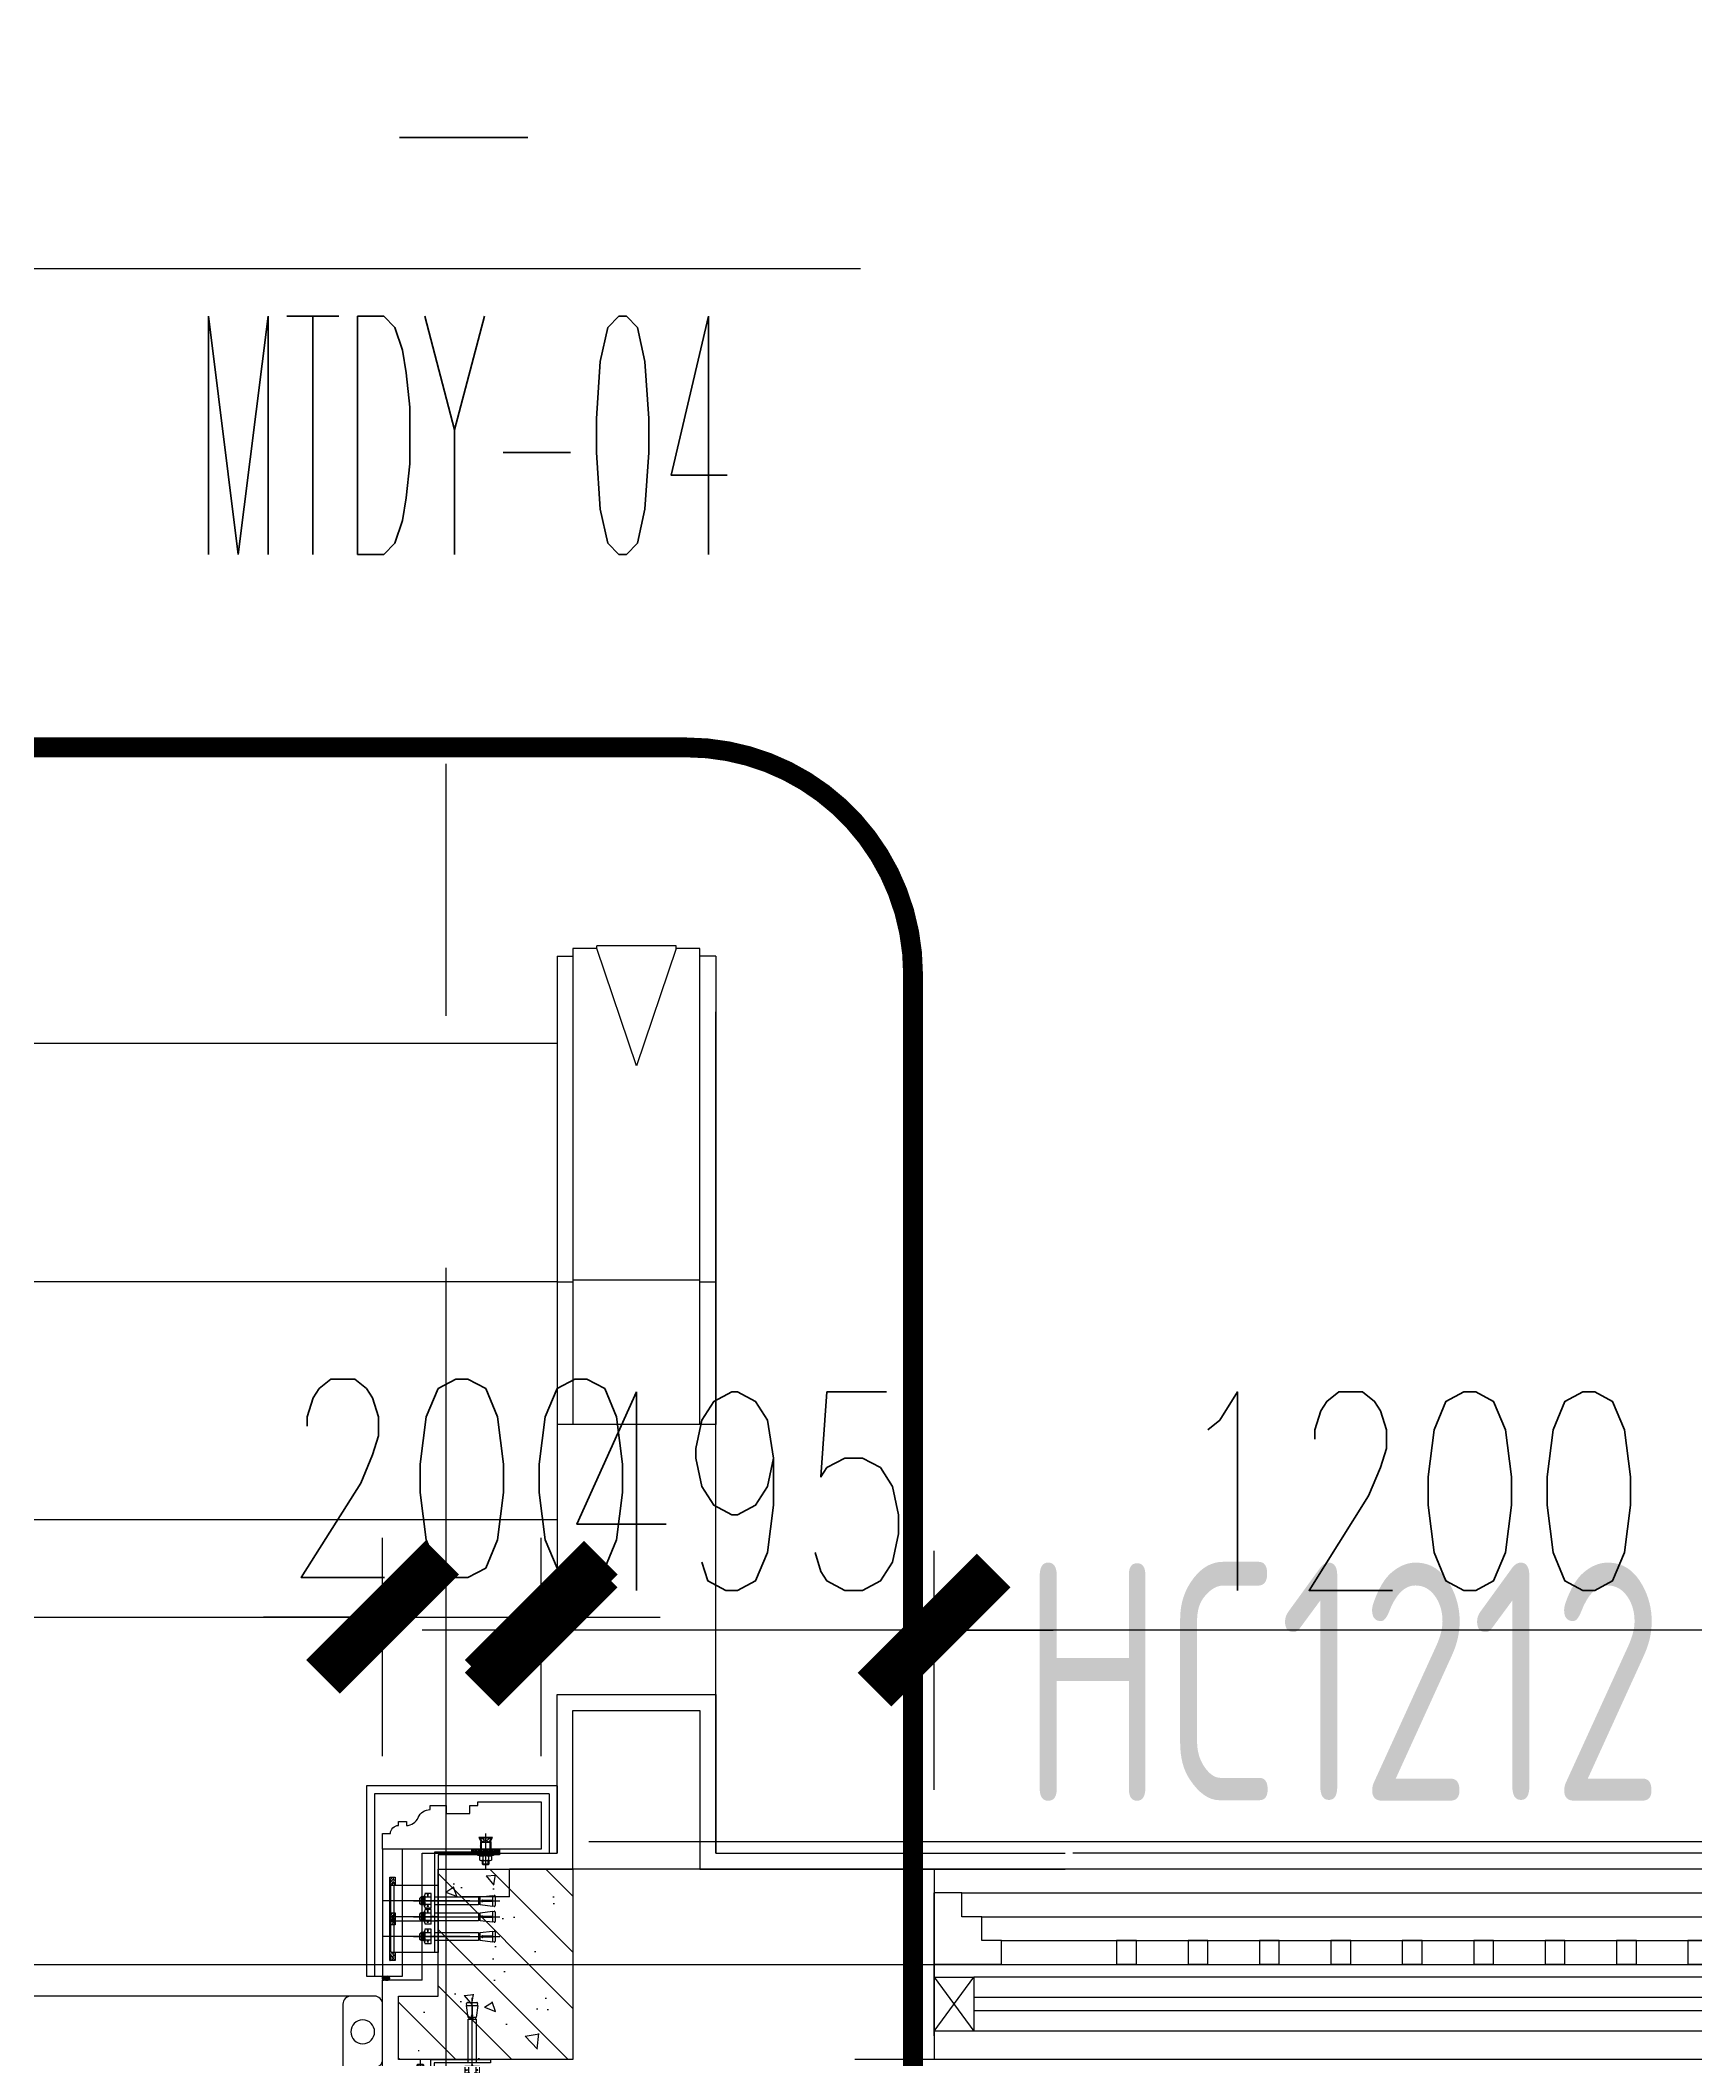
# Model space of a CAD drawing. Extents: x 296441 to 853063, y 459050 to 1117990.
# Drawn here: x 626887 to 628973, y 739993 to 742536 of the extents above; entities that cross this region are included whole.
import ezdxf
from ezdxf.enums import TextEntityAlignment as Align

# ---------------------------------------------------------------- set-up
doc = ezdxf.new("R2010")
doc.units = 0
doc.header["$LTSCALE"] = 1000
for name, pattern in [('14-GRID$0$CENTER2', [28.575, 19.05, -3.175, 3.175, -3.175]), ('CENTER', [50.8, 31.75, -6.35, 6.35, -6.35]), ('DASH', [0.35, 0.25, -0.1]), ('DOTE', [2.42, 2, -0.2, 0.02, -0.2])]:
    doc.linetypes.add(name, pattern=pattern)
for name, color, linetype in [('0-dimension', 3, 'Continuous'), ('0-hatch', 8, 'Continuous'), ('0-不锈钢', 161, 'Continuous'), ('14-GRID$0$G-GRID', 9, '14-GRID$0$CENTER2'), ('1_钢型材', 30, 'Continuous'), ('2', 7, 'Continuous'), ('5PJ(配件)', 13, 'Continuous'), ('8XX(虚线)', 8, 'DASH'), ('DZ-PLAN-MAIN-FL01$0$A-WIND-IDEN', 33, 'Continuous'), ('E-TEXT-BS01-MI-14$0$A-WIND-IDEN', 33, 'Continuous'), ('E1-FL01$0$A-OVLK', 140, 'Continuous'), ('E1-FL01$0$A-WALL', 1, 'Continuous'), ('E1-FL01$0$A-WALL-FNSH', 6, 'Continuous'), ('E1-FL01$0$M2-FL01$0$A-ELEV-HEVY', 2, 'Continuous'), ('E1-FL01$0$M2-FL01$0$A-ELEV-MEDM', 4, 'Continuous'), ('E1-FL01$0$M2-FL01$0$A-ELEV-THIN', 145, 'Continuous'), ('E1-FL01$0$M2-FL01$0$A-WALL1', 2, 'Continuous'), ('E1-FL01$0$M3b-FL01$0$A-OVLK', 144, 'Continuous'), ('E1-FL01$0$M3b-FL01$0$A-WIND', 4, 'Continuous'), ('E1-FL01$0$M3b-FL01$0$A_OTHER_0', 14, 'Continuous'), ('E2-E3-FL01$0$E1-FL01$0$G-XREF', 2, 'Continuous'), ('E2-E3-FL01$0$huachuangN$0$A-ELEV-THIN', 144, 'Continuous'), ('E2-E3-FL01$0$huachuangN$0$A-OVLK', 140, 'Continuous'), ('E2-E3-FL01$0$huachuangN$0$A-SECT-STONE', 42, 'Continuous'), ('E2-E3-FL01$0$huachuangN$0$A-SECT-WIND', 155, 'Continuous'), ('E2-E3-FL01$0$huachuangN$0$A-WALL', 1, 'Continuous'), ('E2-E3-FL01$0$huachuangN$0$A-WIND', 4, 'Continuous'), ('E4-FL01$0$A-OVLK', 140, 'Continuous'), ('E4-FL01$0$A-WALL-FNSH', 6, 'Continuous'), ('huachuangN$0$A-WALL', 1, 'Continuous'), ('Q', 7, 'Continuous'), ('WALL', 242, 'Continuous'), ('ZT0_默认图层-----PM、LM、DY、JD', 7, 'Continuous'), ('ZT1_Dim---标注---PM、LM、DY、JD', 252, 'Continuous'), ('ZT1_Dim---索引---PM、LM、DY、JD', 2, 'Continuous'), ('ZT1_通用--Wall---PM、LM、DY、JD', 5, 'Continuous'), ('ZT1_通用--填充---PM、LM、DY、JD', 8, 'Continuous'), ('ZT3_辅材--五金件-------------JD', 13, 'Continuous'), ('ZT3_辅材--其他---------------JD', 1, 'Continuous'), ('ZT3_面板--石材板-PM、LM、DY、JD', 45, 'Continuous'), ('ZX', 1, 'CENTER')]:
    doc.layers.add(name, color=color, linetype=linetype)
doc.styles.get("Standard").update_dxf_attribs({"font": 'gbenor.shx', "bigfont": 'gbcbig.shx'})
doc.styles.add('ZT-DIMSTYLE', font='ROMANS.shx', dxfattribs={"width": 0.7, "bigfont": 'CHINESE.shx'})
doc.styles.add('ZT_文字标注', font='ROMANS.shx', dxfattribs={"width": 0.7, "bigfont": '@1chinese.shx'})
doc.styles.add('卓越符号', font='ROMANS.shx', dxfattribs={"width": 0.7, "bigfont": 'CHINESE.shx'})
doc.dimstyles.new('ZT-DIM100', dxfattribs={"dimscale": 100, "dimtxt": 2.5, "dimasz": 1.5, "dimexe": 1, "dimexo": 1, "dimgap": 0.5, "dimtad": 1, "dimdec": 0, "dimdsep": 46, "dimtxsty": 'ZT-DIMSTYLE', "dimblk": 'ARCHTICK', "dimcen": 2.5, "dimclrd": 175, "dimclre": 175, "dimclrt": 7, "dimazin": 2, "dimtfac": 1, "dimtix": 1, "dimtmove": 2, "dimatfit": 3, "dimfxl": 0, "dimarcsym": 0})
pattern_1 = [(52.5, (-25.0006, -59.7017), (2.44707, -0.08), [0, -1.9304, 0, -2.159, 0, -2.06375]), (82.5, (-25.0006, -59.7017), (3.58413, 2.24762), [0, -1.0414, 0, -1.7399, 0, -0.66675]), (122.5, (-25.0006, -61.2638), (0.00719, 3.95496), [0, -0.635, 0, -2.286, 0, -2.9845]), (132.5, (-25.0006, -61.2638), (1.11465, 3.81778), [0, -0.3175, 0, -1.4986, 0, -1.7145])]
pattern_2 = [(52.5, (-25.0006, -104.7017), (2.44707, -0.08), [0, -1.9304, 0, -2.159, 0, -2.06375]), (82.5, (-25.0006, -104.7017), (3.58413, 2.24762), [0, -1.0414, 0, -1.7399, 0, -0.66675]), (122.5, (-25.0006, -106.2638), (0.00719, 3.95496), [0, -0.635, 0, -2.286, 0, -2.9845]), (132.5, (-25.0006, -106.2638), (1.11465, 3.81778), [0, -0.3175, 0, -1.4986, 0, -1.7145])]

# ---------------------------------------------------------------- blocks, each defined once
blk = doc.blocks.new('tt14')
at = {"layer": 'E-TEXT-BS01-MI-14$0$A-WIND-IDEN', "color": 2, "width": 0.8}
blk.add_text('HC1212', height=300, dxfattribs=at).set_placement((828569, 256594.4))
blk = doc.blocks.new('E2-E3-FL01$0$huachuangN')
at = {"layer": 'E2-E3-FL01$0$huachuangN$0$A-ELEV-THIN'}
for p, q in [((1090, 210), (-40, 210)), ((1065, 180), (-15, 180))]:
    blk.add_line(p, q, dxfattribs=at)
at = {"layer": 'E2-E3-FL01$0$huachuangN$0$A-OVLK'}
for p, q in [((-75, 240), (1125, 240)), ((-75, 0), (1125, 0))]:
    blk.add_line(p, q, dxfattribs=at)
at = {"layer": 'E2-E3-FL01$0$huachuangN$0$A-SECT-STONE'}
for p, q in [((1125, 30), (1125, 210)), ((10, 120), (-75, 120)), ((150, 120), (175, 120)), ((240, 120), (265, 120)), ((330, 120), (355, 120)), ((420, 120), (445, 120)), ((510, 120), (535, 120)), ((600, 120), (625, 120)), ((690, 120), (715, 120)), ((780, 120), (805, 120)), ((870, 120), (895, 120)), ((1040, 120), (1125, 120))]:
    blk.add_line(p, q, dxfattribs=at)
for points in [[(10, 120), (10, 125), (10, 125.8), (10, 150), (-15, 150), (-15, 180), (-40, 180), (-40, 210), (-75, 210), (-75, 120)], [(1040, 120), (1040, 125), (1040, 125.8), (1040, 150), (1065, 150), (1065, 180), (1090, 180), (1090, 210), (1125, 210), (1125, 120)], [(150, 120), (150, 150), (175, 150), (175, 120)], [(240, 120), (240, 150), (265, 150), (265, 120)], [(330, 120), (330, 150), (355, 150), (355, 120)], [(420, 120), (420, 150), (445, 150), (445, 120)], [(510, 120), (510, 150), (535, 150), (535, 120)], [(600, 120), (600, 150), (625, 150), (625, 120)], [(690, 120), (690, 150), (715, 150), (715, 120)], [(780, 120), (780, 150), (805, 150), (805, 120)], [(870, 120), (870, 150), (895, 150), (895, 120)]]:
    blk.add_lwpolyline(points, dxfattribs=at)
at = {"layer": 'E2-E3-FL01$0$huachuangN$0$A-SECT-WIND'}
for p, q in [((-25, 104), (-75, 36)), ((-25, 36), (-75, 104)), ((-25, 104), (1075, 104)), ((1125, 104), (1075, 36)), ((1125, 36), (1075, 104)), ((-25, 78.5), (1075, 78.5)), ((-25, 61.5), (1075, 61.5)), ((-25, 36), (1075, 36))]:
    blk.add_line(p, q, dxfattribs=at)
for points in [[(-75, 104), (-75, 36), (-25, 36), (-25, 104)], [(1075, 104), (1075, 36), (1125, 36), (1125, 104)]]:
    blk.add_lwpolyline(points, close=True, dxfattribs=at)
at = {"layer": 'E2-E3-FL01$0$huachuangN$0$A-WALL'}
for p, q in [((-175, 240), (-75, 240)), ((-75, 240), (-75, 0)), ((1125, 240), (1125, 0)), ((1125, 240), (1225, 240)), ((-175, 0), (-75, 0)), ((1125, 0), (1225, 0))]:
    blk.add_line(p, q, dxfattribs=at)
at = {"layer": 'E2-E3-FL01$0$huachuangN$0$A-WIND'}
for p, q in [((1040, 150), (5, 150)), ((1040, 120), (10, 120))]:
    blk.add_line(p, q, dxfattribs=at)
blk = doc.blocks.new('*U2101')
h = blk.add_hatch()
h.set_pattern_fill('HONEY', color=8, scale=0.25, angle=90, style=0)
h.set_pattern_definition([(90, (11766.2294, 37406.3055), (-0.6874075, 1.190625), [0.79375, -1.5875]), (210, (11766.2294, 37406.3055), (-0.687407746, -1.190624858), [0.79375, -1.5875]), (150, (11766.2294, 37406.3055), (-1.374815246, 1.42e-07), [-1.5875, 0.79375])])
edge = h.paths.add_edge_path()
edge.add_ellipse((-5.8, 0), major_axis=(3.26, 0), ratio=0.766796, start_angle=0, end_angle=360)
at = {"ltscale": 5}
h = blk.add_hatch(dxfattribs=at)
h.set_pattern_fill('ANSI36', color=8, scale=0.25, angle=90, style=0)
h.set_pattern_definition([(135, (11766.2294, 37406.3055), (-1.543481521, 0.420949506), [1.984375, -0.396875, 0, -0.396875])])
edge = h.paths.add_edge_path()
edge.add_line((0, 2.5), (-5.8, 2.5))
edge.add_ellipse((-5.8, 0), major_axis=(3.26, 0), ratio=0.766796, start_angle=270, end_angle=450, ccw=False)
edge.add_line((-5.8, -2.5), (0, -2.5))
edge.add_arc((4.7, 0), 5.31, 151.9275, 208.0725, ccw=False)
at = {"color": 13, "ltscale": 5}
blk.add_arc((4.7, 0), 5.31, 151.9275, 208.0725, dxfattribs=at)
blk.add_ellipse((-5.8, 0), major_axis=(3.26, 0), ratio=0.766796, dxfattribs=at)
at = {"layer": 'Defpoints', "color": 250}
blk.add_circle((0, 0), 0.258, dxfattribs=at)
blk = doc.blocks.new('ZT_钢膨胀螺栓_M10X95')
at = {"layer": 'ZT3_辅材--五金件-------------JD', "color": 1, "linetype": 'DOTE', "ltscale": 5}
blk.add_line((-27, 0), (82, 0), dxfattribs=at)
at = {"layer": 'ZT3_辅材--五金件-------------JD'}
for p, q in [((-17.5, 5), (-19, 3.5)), ((-19, -3.5), (-19, 3.5)), ((-13, 4.2), (-18.2, 4.2)), ((-13, 5), (-17.5, 5)), ((-17.5, 5), (-17.5, -5)), ((-16, 5), (-16, -5)), ((-14.5, 5), (-14.5, -5)), ((-13, -6.9), (-13, 6.9)), ((-4.6, 9.2), (-12.5, 9.2)), ((-4.6, 4.6), (-12.5, 4.6)), ((-4.6, -9.2), (-4.6, 9.2)), ((-2, 0.7), (-4.6, -0.2)), ((-2, 0), (-4.6, -0.9)), ((0, 5), (55, 5)), ((55, 5), (55, -5)), ((57.1, 4.1), (55, 4.1)), ((57.1, 1), (55, 1)), ((57.1, 5), (72.4, 7)), ((57.1, -5), (57.1, 5)), ((72.4, 0.4), (60.5, 0.4)), ((72.4, 7), (72.4, 0.4)), ((72.4, 6.5), (74.9, 6.9)), ((76, 5.9), (76, -5.9)), ((-17.5, -5), (-19, -3.5)), ((-13, -4.2), (-18.2, -4.2)), ((-13, -5), (-17.5, -5)), ((-4.6, -4.6), (-12.5, -4.6)), ((-4.6, -9.2), (-12.5, -9.2)), ((55, -5), (0, -5)), ((57.1, -1), (55, -1)), ((57.1, -4.1), (55, -4.1)), ((72.4, -7), (57.1, -5)), ((60.5, -0.4), (72.4, -0.4)), ((72.4, -0.4), (72.4, -7)), ((74.9, -6.9), (72.4, -6.5))]:
    blk.add_line(p, q, dxfattribs=at)
for centre, radius, start, end in [((-7.4, 6.9), 5.58, 155.5673, 204.4327), ((8.6, 0), 21.6, 167.6432, 192.3568), ((59.6, 0), 1.04, 23.5782, 336.4218), ((75, 5.9), 1, 0, 97.412), ((-7.4, -6.9), 5.58, 155.5673, 204.4327), ((75, -5.9), 1, 262.588, 0)]:
    blk.add_arc(centre, radius, start, end, dxfattribs=at)
at = {"layer": 'Defpoints', "color": 250, "style": 'ZT_文字标注', "width": 0.7}
for s, p in [('M10', (-9, 7.2)), ('95', (-9, -6.2))]:
    blk.add_text(s, height=1.5, rotation=90, dxfattribs=at).set_placement(p, align=Align.MIDDLE)
blk = doc.blocks.new('*U2474')
at = {"layer": 'ZT3_辅材--五金件-------------JD', "rotation": 270}
blk.add_blockref('ZT_钢膨胀螺栓_M10X95', (0, 0), dxfattribs=at)
blk = doc.blocks.new('20200513160216')
at = {"layer": '8XX(虚线)', "ltscale": 25}
h = blk.add_hatch(dxfattribs=at)
h.set_pattern_fill('AR-SAND', color=256, scale=0.05, style=0)
h.set_pattern_definition(pattern_1)
edge = h.paths.add_edge_path()
edge.add_line((-34, -29.7), (-41, -29.7))
edge.add_line((-41, -29.7), (-41, -59.7))
edge.add_line((-41, -59.7), (-39.5, -59.7))
edge.add_line((-39.5, -59.7), (-39.5, -40.9))
edge.add_arc((-38.3, -40.9), 1.2, 90, 180, ccw=False)
edge.add_line((-38.3, -39.7), (-34, -39.7))
edge.add_line((-34, -39.7), (-34, -29.7))
edge = h.paths.add_edge_path()
edge.add_line((-41, -89.7), (-34, -89.7))
edge.add_line((-34, -89.7), (-34, -79.7))
edge.add_line((-34, -79.7), (-38.3, -79.7))
edge.add_arc((-38.3, -78.5), 1.2, -180, -90, ccw=False)
edge.add_line((-39.5, -78.5), (-39.5, -59.7))
edge.add_line((-39.5, -59.7), (-41, -59.7))
edge.add_line((-41, -59.7), (-41, -89.7))
h = blk.add_hatch(dxfattribs=at)
h.set_pattern_fill('AR-SAND', color=256, scale=0.05, style=0)
h.set_pattern_definition(pattern_1)
edge = h.paths.add_edge_path()
edge.add_line((-34, -29.7), (-41, -29.7))
edge.add_line((-41, -29.7), (-41, -59.7))
edge.add_line((-41, -59.7), (-39.5, -59.7))
edge.add_line((-39.5, -59.7), (-39.5, -40.9))
edge.add_arc((-38.3, -40.9), 1.2, 90, 180, ccw=False)
edge.add_line((-38.3, -39.7), (-34, -39.7))
edge.add_line((-34, -39.7), (-34, -29.7))
edge = h.paths.add_edge_path()
edge.add_line((-41, -89.7), (-34, -89.7))
edge.add_line((-34, -89.7), (-34, -79.7))
edge.add_line((-34, -79.7), (-38.3, -79.7))
edge.add_arc((-38.3, -78.5), 1.2, -180, -90, ccw=False)
edge.add_line((-39.5, -78.5), (-39.5, -59.7))
edge.add_line((-39.5, -59.7), (-41, -59.7))
edge.add_line((-41, -59.7), (-41, -89.7))
h = blk.add_hatch(dxfattribs=at)
h.set_pattern_fill('AR-SAND', color=256, scale=0.05, angle=180, style=0)
h.set_pattern_definition(pattern_2)
edge = h.paths.add_edge_path()
edge.add_line((-41, -134.7), (-34, -134.7))
edge.add_line((-34, -134.7), (-34, -124.7))
edge.add_line((-34, -124.7), (-38.3, -124.7))
edge.add_arc((-38.3, -123.5), 1.2, -180, -90, ccw=False)
edge.add_line((-39.5, -123.5), (-39.5, -104.7))
edge.add_line((-39.5, -104.7), (-41, -104.7))
edge.add_line((-41, -104.7), (-41, -134.7))
edge = h.paths.add_edge_path()
edge.add_line((-34, -74.7), (-41, -74.7))
edge.add_line((-41, -74.7), (-41, -104.7))
edge.add_line((-41, -104.7), (-39.5, -104.7))
edge.add_line((-39.5, -104.7), (-39.5, -85.9))
edge.add_arc((-38.3, -85.9), 1.2, 90, 180, ccw=False)
edge.add_line((-38.3, -84.7), (-34, -84.7))
edge.add_line((-34, -84.7), (-34, -74.7))
h = blk.add_hatch(dxfattribs=at)
h.set_pattern_fill('AR-SAND', color=256, scale=0.05, angle=180, style=0)
h.set_pattern_definition(pattern_2)
edge = h.paths.add_edge_path()
edge.add_line((-41, -134.7), (-34, -134.7))
edge.add_line((-34, -134.7), (-34, -124.7))
edge.add_line((-34, -124.7), (-38.3, -124.7))
edge.add_arc((-38.3, -123.5), 1.2, -180, -90, ccw=False)
edge.add_line((-39.5, -123.5), (-39.5, -104.7))
edge.add_line((-39.5, -104.7), (-41, -104.7))
edge.add_line((-41, -104.7), (-41, -134.7))
edge = h.paths.add_edge_path()
edge.add_line((-34, -74.7), (-41, -74.7))
edge.add_line((-41, -74.7), (-41, -104.7))
edge.add_line((-41, -104.7), (-39.5, -104.7))
edge.add_line((-39.5, -104.7), (-39.5, -85.9))
edge.add_arc((-38.3, -85.9), 1.2, 90, 180, ccw=False)
edge.add_line((-38.3, -84.7), (-34, -84.7))
edge.add_line((-34, -84.7), (-34, -74.7))
at = {"color": 8}
for p, q in [((-41, -29.7), (-34, -29.7)), ((-41, -29.7), (-34, -29.7)), ((-41, -74.7), (-34, -74.7)), ((-41, -74.7), (-34, -74.7))]:
    blk.add_line(p, q, dxfattribs=at)
at = {"color": 1, "linetype": 'CENTER', "ltscale": 10}
for p, q in [((60, -59.7), (-50, -59.7)), ((60, -59.7), (-50, -59.7)), ((60, -59.7), (-50, -59.7)), ((60, -59.7), (-50, -59.7)), ((60, -104.7), (-50, -104.7)), ((60, -104.7), (-50, -104.7)), ((60, -104.7), (-50, -104.7)), ((60, -104.7), (-50, -104.7))]:
    blk.add_line(p, q, dxfattribs=at)
at = {"layer": '5PJ(配件)'}
for p, q in [((16, -79.7), (16, -39.7)), ((16, -79.7), (16, -39.7)), ((-39.5, -110.9), (-39.5, -85.9)), ((-39.5, -110.9), (-39.5, -85.9)), ((-38.3, -84.7), (-5, -84.7)), ((-38.3, -84.7), (-5, -84.7)), ((-35.5, -124.7), (-35.5, -84.7)), ((-35.5, -124.7), (-35.5, -84.7)), ((-39.5, -123.5), (-39.5, -110.9)), ((-39.5, -123.5), (-39.5, -110.9)), ((-5, -124.7), (-38.3, -124.7)), ((-5, -124.7), (-38.3, -124.7))]:
    blk.add_line(p, q, dxfattribs=at)
for points in [[(-25, -39.7), (20, -39.7)], [(-25, -39.7), (20, -39.7)], [(20, -40.1), (20, -79.7), (-25, -79.7)], [(20, -40.1), (20, -79.7), (-25, -79.7)], [(-5, -84.7), (20, -84.7), (20, -124.7)], [(-5, -84.7), (20, -84.7), (20, -124.7)], [(20, -124.7), (-5, -124.7)], [(20, -124.7), (-5, -124.7)]]:
    blk.add_lwpolyline(points, dxfattribs=at)
for centre, start, end in [((-38.3, -85.9), 90, 180), ((-38.3, -85.9), 90, 180), ((-38.3, -123.5), 180, 270), ((-38.3, -123.5), 180, 270)]:
    blk.add_arc(centre, 1.2, start, end, dxfattribs=at)
at = {"layer": '8XX(虚线)', "ltscale": 25}
for p, q in [((-41, -89.7), (-41, -29.7)), ((-41, -89.7), (-41, -29.7)), ((-34, -29.7), (-34, -39.7)), ((-34, -29.7), (-34, -39.7)), ((-41, -134.7), (-41, -74.7)), ((-41, -134.7), (-41, -74.7)), ((-34, -74.7), (-34, -84.7)), ((-34, -74.7), (-34, -84.7)), ((-34, -89.7), (-41, -89.7)), ((-34, -89.7), (-41, -89.7)), ((-34, -79.7), (-34, -89.7)), ((-34, -79.7), (-34, -89.7)), ((-34, -124.7), (-34, -134.7)), ((-34, -124.7), (-34, -134.7)), ((-34, -134.7), (-41, -134.7)), ((-34, -134.7), (-41, -134.7))]:
    blk.add_line(p, q, dxfattribs=at)
at = {"layer": '8XX(虚线)', "linetype": 'Continuous', "ltscale": 25}
for p, q in [((-39.5, -65.9), (-39.5, -40.9)), ((-39.5, -65.9), (-39.5, -40.9)), ((-38.3, -39.7), (-25, -39.7, 0)), ((-38.3, -39.7), (-25, -39.7, 0)), ((-35.5, -79.7), (-35.5, -39.7)), ((-35.5, -79.7), (-35.5, -39.7)), ((-39.5, -78.5), (-39.5, -65.9)), ((-39.5, -78.5), (-39.5, -65.9)), ((-25, -79.7, 0), (-38.3, -79.7)), ((-25, -79.7, 0), (-38.3, -79.7))]:
    blk.add_line(p, q, dxfattribs=at)
at = {"layer": '8XX(虚线)', "linetype": 'DASH', "ltscale": 25}
blk.add_line((16, -124.7), (16, -84.7), dxfattribs=at)
blk.add_line((16, -124.7), (16, -84.7), dxfattribs=at)
for centre, start, end in [((-38.3, -40.9), 90, 180), ((-38.3, -40.9), 90, 180), ((-38.3, -78.5), 180, 270), ((-38.3, -78.5), 180, 270)]:
    blk.add_arc(centre, 1.2, start, end, dxfattribs=at)
at = {"layer": 'ZT3_辅材--五金件-------------JD', "rotation": 90}
for p in [(16, -59.7), (16, -59.7), (16, -104.7), (16, -104.7)]:
    blk.add_blockref('*U2474', p, dxfattribs=at)
blk = doc.blocks.new('*U2473')
at = {"layer": 'ZT3_辅材--五金件-------------JD', "rotation": 270}
blk.add_blockref('ZT_钢膨胀螺栓_M10X95', (0, 0), dxfattribs=at)
blk = doc.blocks.new('BS-03')
at = {"layer": '0-hatch'}
h = blk.add_hatch(dxfattribs=at)
h.set_pattern_fill('ANSI37', color=256, scale=0.2, angle=90, style=0)
h.set_pattern_definition([(45.000534, (-2240.4478, -446.36857), (-0.44901699, 0.44900862), []), (135.000534, (-2240.4478, -446.36857), (-0.44900862, -0.44901699), [])])
h.paths.add_polyline_path([(-5.7, 0), (-6.7, 0), (-6.7, -9.4), (-5.7, -9.4), (-8.5, -15), (8.5, -15), (5.7, -9.4), (6.7, -9.4), (6.7, 0), (5.7, 0), (5.7, -8.4), (4.3, -8.4), (4.3, -8.7), (6.9, -14), (5.9, -14, -0.197658), (5.2, -14), (-5.2, -14, -0.197658), (-5.8, -14), (-6.9, -14), (-4.1, -8.4), (-5.7, -8.4)])
at = {"layer": 'ZT1_通用--填充---PM、LM、DY、JD', "ltscale": 40}
h = blk.add_hatch(dxfattribs=at)
h.set_pattern_fill('ANSI38', color=256, style=0)
h.set_pattern_definition([(45, (-17.5, 0), (-1.12253, 1.12253), []), (135, (-17.5, 0), (-3.367596, 1.12253), [3.96875, -2.38125])])
h.paths.add_polyline_path([(-17.5, 3), (-17.5, 0), (17.5, 0), (17.5, 3)])
at = {"layer": '0-不锈钢'}
for p, q in [((4, 18.6), (-4, 18.6)), ((-3.8, 8.6), (-3.8, 13.8)), ((-3.2, 19.4), (-3.2, 14.4)), ((3.6, 8.6), (3.6, 13.8)), ((-2.5, -11.9), (-5, -13.9)), ((2.5, -11.9), (5, -13.9)), ((4.3, -8.7), (4.3, -8.4))]:
    blk.add_line(p, q, dxfattribs=at)
blk.add_lwpolyline([(-10.1, 8), (-10.1, 7), (9.9, 7), (9.9, 8)], close=True, dxfattribs=at)
blk.add_lwpolyline([(-7.4, 8.6, 0.317837), (-3.8, 8.6, 0.158919), (3.6, 8.6, 0.317837), (7.2, 8.6), (7.2, 13.8, 0.317837), (3.6, 13.8, 0.158919), (-3.8, 13.8, 0.317837), (-7.4, 13.8)], format="xyb", close=True, dxfattribs=at)
for points in [[(5.4, 14.4), (-0.1, 14.4), (-5.6, 14.4)], [(5.4, 8), (-0.1, 8), (-5.6, 8)], [(4, 14.4), (4, 18.6), (3.2, 19.4), (-3.2, 19.4), (-4, 18.6), (-4, 14.4)], [(3.2, 19.4), (3.2, 14.4)], [(6.7, 0), (6.7, -9.4), (5.7, -9.4), (8.5, -15), (-8.5, -15), (-5.7, -9.4), (-6.7, -9.4), (-6.7, 0)], [(4.3, -8.7), (6.9, -14), (-6.9, -14), (-4.1, -8.4)], [(5.7, 0), (5.7, -8.4), (-5.7, -8.4), (-5.7, 0)]]:
    blk.add_lwpolyline(points, dxfattribs=at)
blk.add_lwpolyline([(2.5, -8.4), (3.3, -10, -0.809451), (2.9, -10.3), (2.5, -10, 0.17444), (0, -9.1, 0.17444), (-2.5, -10), (-2.9, -10.3, -0.809451), (-3.3, -10), (-2.5, -8.4)], format="xyb", dxfattribs=at)
for centre, radius, start, end in [((-5.5, -13.2), 0.871, 153.627, 308.5058), ((0, -15), 3.96, 51.4953, 128.5058), ((5.5, -13.2), 0.871, 231.4953, 26.374)]:
    blk.add_arc(centre, radius, start, end, dxfattribs=at)
at = {"layer": '2', "color": 1, "linetype": 'CENTER', "ltscale": 0.2}
blk.add_line((0, 19.4), (0, -20), dxfattribs=at)
at = {"layer": '2', "color": 2}
blk.add_lwpolyline([(-17.5, 3), (-17.5, 0), (17.5, 0), (17.5, 3), (-17.5, 3)], close=True, dxfattribs=at)
at = {"layer": 'ZT3_辅材--五金件-------------JD', "ltscale": 40}
blk.add_lwpolyline([(-17.5, 3), (-17.5, 0), (17.5, 0), (17.5, 3), (-17.5, 3)], dxfattribs=at)
at = {"layer": 'ZX'}
for p, q in [((0, 24.5), (0, -7.8)), ((0, 19.4), (0, -13))]:
    blk.add_line(p, q, dxfattribs=at)
blk = doc.blocks.new('20200616142847')
at = {"layer": '1_钢型材'}
blk.add_line((-57.2, 140), (-61.2, 140), dxfattribs=at)
blk.add_lwpolyline([(-61.2, 140), (-61.2, 28), (-14.7, 28), (-14.7, 28), (20.3, 28), (20.3, 32), (-10.7, 32), (-10.7, 32), (-57.2, 32), (-57.2, 140)], dxfattribs=at)
at = {"layer": '0-dimension', "ltscale": 0.5}
blk.add_blockref('BS-03', (2.8, 25), dxfattribs=at)
at = {"layer": 'ZT3_辅材--五金件-------------JD', "xscale": -1, "rotation": 90}
blk.add_blockref('*U2473', (-61.2, 110), dxfattribs=at)
blk = doc.blocks.new('20200618135151')
at = {"layer": 'ZT3_辅材--其他---------------JD', "ltscale": 10}
for p, q in [((220, 220), (200, 220)), ((210, -10), (210, 220)), ((220, -20), (220, 220)), ((-20, -20), (-20, 65)), ((-10, -10), (-10, 65)), ((-20, -20), (220, -20)), ((-10, -10), (210, -10))]:
    blk.add_line(p, q, dxfattribs=at)
blk = doc.blocks.new('A$C77A60EB8')
at = {"layer": '1_钢型材'}
blk.add_lwpolyline([(50.3, 28), (50.3, 32), (19.3, 32), (19.3, 50), (-55.7, 50), (-55.7, 46), (15.3, 46), (15.3, 28)], close=True, dxfattribs=at)
at = {"layer": '0-dimension', "ltscale": 0.5}
blk.add_blockref('BS-03', (32.8, 25), dxfattribs=at)
at = {"layer": 'ZT3_辅材--五金件-------------JD', "xscale": -1, "rotation": 180}
blk.add_blockref('*U2473', (-32.6, 46), dxfattribs=at)
blk = doc.blocks.new('中间套北入门头平面')
at = {"layer": 'ZT1_通用--填充---PM、LM、DY、JD'}
h = blk.add_hatch(dxfattribs=at)
h.set_pattern_fill('钢筋混凝土', color=256, scale=20, style=0)
h.set_pattern_definition([(45, (-92746.786, 143355.796), (-35.355339, 35.355339), []), (50, (-92746.79, 143355.8), (143.45204, -12.55043), [15, -165]), (355, (-92746.79, 143355.8), (-27.75027, 150.43843), [12, -132]), (100.4514, (-92734.83, 143354.75), (115.70188, 137.88791), [12.74804, -140.22842]), (46.1842, (-92746.79, 143395.8), (213.44821, -33.1038), [22.5, -247.5]), (96.6356, (-92729, 143393.04), (186.93254, 194.82357), [19.12206, -210.3426]), (351.1842, (-92746.79, 143395.8), (186.9324, 194.82372), [18, -198]), (21, (-92726.79, 143385.8), (119.38141, -80.52378), [15, -165]), (326, (-92726.79, 143385.8), (48.66307, 145.03001), [12, -132]), (71.4514, (-92716.84, 143379.09), (168.04453, 64.5061), [12.74804, -140.22842]), (37.5, (-92746.786, 143355.796), (2.431971, 66.57877), [0, -130.4, 0, -134, 0, -132.5]), (7.5, (-92746.786, 143355.796), (52.613907, 78.882342), [0, -76.4, 0, -127.4, 0, -50.5]), (327.5, (-92791.386, 143355.796), (106.764487, -4.510974), [0, -50, 0, -156, 0, -207]), (317.5, (-92811.39, 143355.8), (116.637234, 20.020996), [0, -65, 0, -103.6, 0, -147])])
h.paths.add_polyline_path([(820, 33.7), (770, 33.7), (770, -46.3), (820, -46.3), (820, -206.3), (990, -206.3), (990, 33.7)])
at = {"layer": 'E1-FL01$0$A-WALL'}
for p, q in [((990, -206.3), (990, 33.7)), ((980, -206.3), (980, -206.3))]:
    blk.add_line(p, q, dxfattribs=at)
blk.add_lwpolyline([(980, -206.3), (990, -206.3), (990, -406.3), (1150, -406.3), (1150, -206.3), (1610, -206.3)], dxfattribs=at)
at = {"layer": 'E1-FL01$0$A-WALL-FNSH'}
for p in [(750, 53.7), (800, -66.3)]:
    blk.add_line(p, (750, -66.3), dxfattribs=at)
blk.add_lwpolyline([(800, -66.3), (800, -226.3), (970, -226.3), (970, -426.3), (1170, -426.3), (1170, -226.3), (1610, -226.3)], dxfattribs=at)
at = {"layer": 'E1-FL01$0$M2-FL01$0$A-ELEV-HEVY'}
for p, q in [((970, -1356.3), (970, -526.3, 5.4)), ((1170, -766.3, 5.4), (970, -766.3)), ((1170, -1356.3, 5.4), (1170, -766.3, 5.4)), ((970, -1356.3), (990, -1356.3)), ((1170, -1356.3, 5.4), (1150, -1356.3, 5.4))]:
    blk.add_line(p, q, dxfattribs=at)
at = {"layer": 'E1-FL01$0$M2-FL01$0$A-ELEV-MEDM'}
for p, q in [((990, -1366.3), (990, -766.3)), ((970, -946.3), (990, -946.3)), ((990, -948.7), (1150, -948.7, 5.4)), ((1150, -946.3, 5.4), (1170, -946.3, 5.4)), ((1020, -1366.3), (1020, -1369.3)), ((1120, -1369.3, 5.4), (1020, -1369.3)), ((1120, -1366.3, 5.4), (1120, -1369.3, 5.4))]:
    blk.add_line(p, q, dxfattribs=at)
at = {"layer": 'E1-FL01$0$M2-FL01$0$A-ELEV-MEDM', "elevation": 5.4}
blk.add_lwpolyline([(1150, -766.3), (1150, -1366.3), (1120, -1366.3)], dxfattribs=at)
at = {"layer": 'E1-FL01$0$M2-FL01$0$A-ELEV-MEDM'}
blk.add_lwpolyline([(1020, -1366.3), (990, -1366.3), (990, -1366.3)], dxfattribs=at)
at = {"layer": 'E1-FL01$0$M2-FL01$0$A-ELEV-THIN', "elevation": 5.4}
blk.add_lwpolyline([(1120, -1366.3), (1070, -1218.4), (1020, -1366.3)], dxfattribs=at)
at = {"layer": 'E1-FL01$0$M2-FL01$0$A-WALL1', "color": 2}
blk.add_line((1170, -226.3, 5.4), (1170, -1286.3, 5.4), dxfattribs=at)
at = {"layer": 'E1-FL01$0$M3b-FL01$0$A-OVLK'}
for p, q in [((970, -646.3), (-970, -646.3)), ((970, -946.3), (-970, -946.3)), ((970, -1246.3), (-970, -1246.3))]:
    blk.add_line(p, q, dxfattribs=at)
at = {"layer": 'E1-FL01$0$M3b-FL01$0$A-WIND'}
blk.add_lwpolyline([(700, -36.3), (700, 743.7, -0.414214), (710, 753.7), (740, 753.7, -0.414214), (750, 743.7), (750, -36.3, -0.414214), (740, -46.3), (710, -46.3, -0.414214)], format="xyb", close=True, dxfattribs=at)
blk.add_arc((737, 17), 737.2, 92.1084, 181.4222, dxfattribs=at)
at = {"layer": 'E1-FL01$0$M3b-FL01$0$A_OTHER_0'}
blk.add_lwpolyline([(740, -46.3), (-740, -46.3, -0.414214), (-750, -36.3), (-750, 33.7, -0.414214), (-740, 43.7), (740, 43.7, -0.414214), (750, 33.7), (750, -36.3, -0.414214)], format="xyb", close=True, dxfattribs=at)
blk.add_circle((725, -1.3), 15, dxfattribs=at)
at = {"layer": 'ZT1_通用--Wall---PM、LM、DY、JD', "ltscale": 0.5}
blk.add_lwpolyline([(820, 33.7), (770, 33.7), (770, -46.3), (820, -46.3), (820, -206.3), (990, -206.3), (990, 33.7)], close=True, dxfattribs=at)
at = {"layer": 'ZT1_通用--填充---PM、LM、DY、JD', "linetype": 'ByBlock', "const_width": 1}
blk.add_lwpolyline([(775, -231.3), (750, -231.3)], dxfattribs=at)
blk.add_lwpolyline([(775, -231.3), (750, -231.3)], dxfattribs=at)
blk.add_lwpolyline([(775, -231.3), (750, -231.3)], dxfattribs=at)
at = {"layer": 'ZT3_面板--石材板-PM、LM、DY、JD', "ltscale": 0.2}
blk.add_lwpolyline([(775, -231.3), (750, -231.3), (750, -71.3), (775, -71.3)], close=True, dxfattribs=at)
blk.add_lwpolyline([(775, -231.3), (750, -231.3), (750, -71.3), (775, -71.3)], close=True, dxfattribs=at)
blk.add_lwpolyline([(775, -231.3), (750, -231.3), (750, -71.3), (775, -71.3)], close=True, dxfattribs=at)
blk.add_lwpolyline([(950, -291.3), (950, -231.3), (750, -231.3), (750, -251.3), (760, -251.3, 0.414214), (770, -261.3), (770, -266.3), (780, -266.3), (780, -261.3, -0.302776), (795, -271.3, 0.302776), (810, -281.3), (810, -286.3), (830, -286.3), (830, -276.3), (860, -276.3), (860, -286.3), (870, -286.3), (870, -291.3), (950, -291.3)], format="xyb", dxfattribs=at)
at = {"extrusion": (0, 0, -1), "xscale": -1, "zscale": -1, "rotation": 180}
blk.add_blockref('A$C77A60EB8', (-830.3, 83.7), dxfattribs=at)
at = {"ltscale": 10, "xscale": -1}
blk.add_blockref('20200618135151', (950, -291.3), dxfattribs=at)
at = {"extrusion": (0, 0, -1), "xscale": -1, "zscale": -1}
blk.add_blockref('20200616142847', (-877.2, -256.3), dxfattribs=at)
at = {"layer": 'Q', "extrusion": (0, 0, -1), "xscale": -1, "zscale": -1, "rotation": 179.9999999999999}
blk.add_blockref('*U2101', (-750, -68.8), dxfattribs=at)
blk.add_blockref('*U2101', (-750, -68.8), dxfattribs=at)
blk.add_blockref('*U2101', (-750, -68.8), dxfattribs=at)
at = {"layer": 'ZT0_默认图层-----PM、LM、DY、JD', "ltscale": 10, "xscale": -1, "rotation": 180}
blk.add_blockref('20200513160216', (800, -226), dxfattribs=at)
blk = doc.blocks.new('9.6N一层')
at = {"layer": 'E1-FL01$0$A-OVLK'}
blk.add_line((703471.5, 218978.4), (705101.5, 218978.4), dxfattribs=at)
at = {"layer": 'E1-FL01$0$A-WALL-FNSH'}
for p in [(705121.5, 218963.4), (703501.5, 218963.4)]:
    blk.add_line(p, (703471.5, 218963.4), dxfattribs=at)
at = {"layer": 'E4-FL01$0$A-OVLK'}
blk.add_line((702861.5, 218978.4), (705136.5, 218978.4), dxfattribs=at)
at = {"layer": 'E4-FL01$0$A-WALL-FNSH'}
blk.add_line((703501.5, 218963.4), (703471.5, 218963.4), dxfattribs=at)
at = {"layer": 'huachuangN$0$A-WALL'}
blk.add_line((703501.5, 218943.4), (703331.5, 218943.4), dxfattribs=at)
at = {"layer": 'WALL'}
for p, q in [((702761.5, 218908.4), (702761.5, 218943.4)), ((703181.5, 218943.4), (702761.5, 218943.4)), ((703501.5, 218943.4), (703181.5, 218943.4)), ((702761.5, 218908.4), (702701.5, 218908.4))]:
    blk.add_line(p, q, dxfattribs=at)
at = {"layer": 'E2-E3-FL01$0$E1-FL01$0$G-XREF', "extrusion": (0, 0, -1), "zscale": -1}
blk.add_blockref('E2-E3-FL01$0$huachuangN', (-704421.5, 218703.4), dxfattribs=at)
at = {"layer": 'ZT0_默认图层-----PM、LM、DY、JD', "ltscale": 200, "xscale": -1, "rotation": 180}
blk.add_blockref('中间套北入门头平面', (701851.5, 218737.1), dxfattribs=at)
blk = doc.blocks.new('_ArchTick')
at = {"color": 0, "linetype": 'ByBlock', "const_width": 0.4}
blk.add_lwpolyline([(-0.5, -0.5), (0.5, 0.5)], dxfattribs=at)
blk = doc.blocks.new('*D2106')
at = {"layer": 'Defpoints', "color": 0, "ltscale": 1000, "transparency": 16777216}
for p in [(627518.5, 740550), (627318.5, 740275.1), (627518.5, 740275.1)]:
    blk.add_point(p, dxfattribs=at)
at = {"layer": 'ZT1_Dim---标注---PM、LM、DY、JD', "color": 175, "linetype": 'ByBlock', "lineweight": -2, "ltscale": 1000, "transparency": 16777216}
for p, q in [((627318.5, 740375.1), (627318.5, 740650)), ((627518.5, 740375.1), (627518.5, 740650)), ((627318.5, 740550), (627168.5, 740550)), ((627318.5, 740550), (627518.5, 740550)), ((627518.5, 740550), (627668.5, 740550))]:
    blk.add_line(p, q, dxfattribs=at)
at = {"layer": 'ZT1_Dim---标注---PM、LM、DY、JD', "color": 175, "lineweight": -2, "ltscale": 1000, "transparency": 16777216, "xscale": 150, "yscale": 150, "zscale": 150}
blk.add_blockref('_ArchTick', (627318.5, 740550), dxfattribs=at)
at = {"layer": 'ZT1_Dim---标注---PM、LM、DY、JD', "color": 175, "lineweight": -2, "ltscale": 1000, "transparency": 16777216, "xscale": 150, "yscale": 150, "zscale": 150, "rotation": 180}
blk.add_blockref('_ArchTick', (627518.5, 740550), dxfattribs=at)
at = {"layer": 'ZT1_Dim---标注---PM、LM、DY、JD', "color": 7, "ltscale": 1000, "transparency": 16777216, "insert": (627418.5, 740725), "char_height": 250, "attachment_point": 5, "style": 'ZT-DIMSTYLE'}
blk.add_mtext('200', dxfattribs=at)
blk = doc.blocks.new('*D2107')
at = {"layer": 'Defpoints', "color": 0, "ltscale": 1000, "transparency": 16777216}
for p in [(627518.5, 740533.8), (627518.5, 740317.6), (628013.5, 740232.6)]:
    blk.add_point(p, dxfattribs=at)
at = {"layer": 'ZT1_Dim---标注---PM、LM、DY、JD', "color": 175, "linetype": 'ByBlock', "lineweight": -2, "ltscale": 1000, "transparency": 16777216}
for p, q in [((627518.5, 740417.6), (627518.5, 740633.8)), ((628013.5, 740332.6), (628013.5, 740633.8)), ((627518.5, 740533.8), (627368.5, 740533.8)), ((628013.5, 740533.8), (627518.5, 740533.8)), ((628013.5, 740533.8), (628163.5, 740533.8))]:
    blk.add_line(p, q, dxfattribs=at)
at = {"layer": 'ZT1_Dim---标注---PM、LM、DY、JD', "color": 175, "lineweight": -2, "ltscale": 1000, "transparency": 16777216, "xscale": 150, "yscale": 150, "zscale": 150}
blk.add_blockref('_ArchTick', (627518.5, 740533.8), dxfattribs=at)
at = {"layer": 'ZT1_Dim---标注---PM、LM、DY、JD', "color": 175, "lineweight": -2, "ltscale": 1000, "transparency": 16777216, "xscale": 150, "yscale": 150, "zscale": 150, "rotation": 180}
blk.add_blockref('_ArchTick', (628013.5, 740533.8), dxfattribs=at)
at = {"layer": 'ZT1_Dim---标注---PM、LM、DY、JD', "color": 7, "ltscale": 1000, "transparency": 16777216, "insert": (627766, 740708.8), "char_height": 250, "attachment_point": 5, "style": 'ZT-DIMSTYLE'}
blk.add_mtext('495', dxfattribs=at)
blk = doc.blocks.new('*D2104')
at = {"layer": 'Defpoints', "color": 0, "ltscale": 1000, "transparency": 16777216}
for p in [(628013.5, 740533.8), (628013.5, 740232.6), (629213.5, 740232.6)]:
    blk.add_point(p, dxfattribs=at)
at = {"layer": 'ZT1_Dim---标注---PM、LM、DY、JD', "color": 175, "linetype": 'ByBlock', "lineweight": -2, "ltscale": 1000, "transparency": 16777216}
for p, q in [((628013.5, 740332.6), (628013.5, 740633.8)), ((629213.5, 740332.6), (629213.5, 740633.8)), ((629213.5, 740533.8), (628013.5, 740533.8))]:
    blk.add_line(p, q, dxfattribs=at)
at = {"layer": 'ZT1_Dim---标注---PM、LM、DY、JD', "color": 175, "lineweight": -2, "ltscale": 1000, "transparency": 16777216, "xscale": 150, "yscale": 150, "zscale": 150, "rotation": 180}
blk.add_blockref('_ArchTick', (628013.5, 740533.8), dxfattribs=at)
at = {"layer": 'ZT1_Dim---标注---PM、LM、DY、JD', "color": 175, "lineweight": -2, "ltscale": 1000, "transparency": 16777216, "xscale": 150, "yscale": 150, "zscale": 150}
blk.add_blockref('_ArchTick', (629213.5, 740533.8), dxfattribs=at)
at = {"layer": 'ZT1_Dim---标注---PM、LM、DY、JD', "color": 7, "ltscale": 1000, "transparency": 16777216, "insert": (628613.5, 740708.8), "char_height": 250, "attachment_point": 5, "style": 'ZT-DIMSTYLE'}
blk.add_mtext('1200', dxfattribs=at)
blk = doc.blocks.new('卓越-指向索引')
blk.add_wipeout([(0, 5), (-0.523, 4.973), (-1.04, 4.891), (-1.545, 4.755), (-2.034, 4.568), (-2.5, 4.33), (-2.939, 4.045), (-3.346, 3.716), (-3.716, 3.346), (-4.045, 2.939), (-4.33, 2.5), (-4.568, 2.034), (-4.755, 1.545), (-4.891, 1.04), (-4.973, 0.523), (-5, 0), (-4.973, -0.523), (-4.891, -1.04), (-4.755, -1.545), (-4.568, -2.034), (-4.33, -2.5), (-4.045, -2.939), (-3.716, -3.346), (-3.346, -3.716), (-2.939, -4.045), (-2.5, -4.33), (-2.034, -4.568), (-1.545, -4.755), (-1.04, -4.891), (-0.523, -4.973), (0, -5), (0.523, -4.973), (1.04, -4.891), (1.545, -4.755), (2.034, -4.568), (2.5, -4.33), (2.939, -4.045), (3.346, -3.716), (3.716, -3.346), (4.045, -2.939), (4.33, -2.5), (4.568, -2.034), (4.755, -1.545), (4.891, -1.04), (4.973, -0.523), (5, 0), (4.973, 0.523), (4.891, 1.04), (4.755, 1.545), (4.568, 2.034), (4.33, 2.5), (4.045, 2.939), (3.716, 3.346), (3.346, 3.716), (2.939, 4.045), (2.5, 4.33), (2.034, 4.568), (1.545, 4.755), (1.04, 4.891), (0.523, 4.973)])
blk.add_line((-5, 0), (5, 0))
at = {"color": 0, "style": '卓越符号', "width": 0.7, "flags": 8}
blk.add_attdef('索引编号', text='', height=3, dxfattribs=at).set_placement((0, 0.365), align=Align.CENTER)
at = {"color": 0, "style": '卓越符号', "width": 0.892319, "flags": 8}
blk.add_attdef('图号', text='', height=3, dxfattribs=at).set_placement((-3.406, -3.602), (3.413, -3.602), align=Align.FIT)
blk = doc.blocks.new('*D2476')
at = {"layer": 'Defpoints', "color": 0, "ltscale": 1000, "transparency": 16777216}
for p in [(627318.5, 740550), (625818.5, 740275.1), (627318.5, 740275.1)]:
    blk.add_point(p, dxfattribs=at)
at = {"layer": 'ZT1_Dim---标注---PM、LM、DY、JD', "color": 175, "linetype": 'ByBlock', "lineweight": -2, "ltscale": 1000, "transparency": 16777216}
for p, q in [((625818.5, 740375.1), (625818.5, 740650)), ((627318.5, 740375.1), (627318.5, 740650)), ((625818.5, 740550), (627318.5, 740550))]:
    blk.add_line(p, q, dxfattribs=at)
at = {"layer": 'ZT1_Dim---标注---PM、LM、DY、JD', "color": 175, "lineweight": -2, "ltscale": 1000, "transparency": 16777216, "xscale": 150, "yscale": 150, "zscale": 150, "rotation": 180}
blk.add_blockref('_ArchTick', (625818.5, 740550), dxfattribs=at)
at = {"layer": 'ZT1_Dim---标注---PM、LM、DY、JD', "color": 175, "lineweight": -2, "ltscale": 1000, "transparency": 16777216, "xscale": 150, "yscale": 150, "zscale": 150}
blk.add_blockref('_ArchTick', (627318.5, 740550), dxfattribs=at)
at = {"layer": 'ZT1_Dim---标注---PM、LM、DY、JD', "color": 7, "ltscale": 1000, "transparency": 16777216, "insert": (626568.5, 740725), "char_height": 250, "attachment_point": 5, "style": 'ZT-DIMSTYLE'}
blk.add_mtext('1500', dxfattribs=at)

msp = doc.modelspace()

# ---------------------------------------------------------------- linework, layer by layer
at = {"layer": '14-GRID$0$G-GRID', "color": 8, "ltscale": 0.1}
for p, q in [((627398.5, 730512.6), (627398.5, 748996.4)), ((595151, 740112.6), (674432.5, 740112.6))]:
    msp.add_line(p, q, dxfattribs=at)
at = {"layer": 'ZT1_Dim---索引---PM、LM、DY、JD'}
msp.add_lwpolyline([(626535.7, 741645.8), (626535.7, 742249.1), (627420.8, 742249.1)], dxfattribs=at)
at = {"layer": 'ZT1_Dim---索引---PM、LM、DY、JD', "linetype": 'DASH', "const_width": 25}
msp.add_lwpolyline([(625370.2, 741645.8), (627701.2, 741645.8, -0.414214), (627987, 741360.1), (627987, 739395.4, -0.414214), (627701.2, 739109.7), (625370.2, 739109.7, -0.414214), (625084.5, 739395.4), (625084.5, 741360.1, -0.414214)], format="xyb", close=True, dxfattribs=at)

# ---------------------------------------------------------------- block references
msp.add_blockref('9.6N一层', (-75283, 521289.2))
at = {"layer": 'DZ-PLAN-MAIN-FL01$0$A-WIND-IDEN'}
msp.add_blockref('tt14', (-200444.3, 483724.4), dxfattribs=at)

# ---------------------------------------------------------------- dimensions: what is measured, and where the dimension line sits
at = {"layer": 'ZT1_Dim---标注---PM、LM、DY、JD', "ltscale": 1000}
for base, p1, p2, picture, middle in [((627318.5, 740550), (625818.5, 740275.1), (627318.5, 740275.1), '*D2476', (626568.5, 740725)), ((627518.5, 740550), (627318.5, 740275.1), (627518.5, 740275.1), '*D2106', (627418.5, 740725)), ((627518.5, 740533.8), (628013.5, 740232.6), (627518.5, 740317.6), '*D2107', (627766, 740708.8)), ((628013.5, 740533.8), (629213.5, 740232.6), (628013.5, 740232.6), '*D2104', (628613.5, 740708.8))]:
    dim = msp.add_linear_dim(base=base, p1=p1, p2=p2, angle=180, dimstyle='ZT-DIM100', override={"dimfxl": 200}, dxfattribs=at)
    dim.commit()
    dim.dimension.update_dxf_attribs({"geometry": picture, "text_midpoint": middle})

# ---------------------------------------------------------------- next in the draw order: block references
at = {"layer": 'ZT1_Dim---索引---PM、LM、DY、JD', "color": 7}
ref = msp.add_blockref('卓越-指向索引', (627420.8, 742249.1), dxfattribs=dict(at, xscale=100, yscale=100, zscale=100))
ref.add_attrib('索引编号', '-', dxfattribs={"layer": '0', "color": 0, "height": 300, "style": '卓越符号', "width": 0.7}).set_placement((627420.8, 742285.6), align=Align.CENTER)
ref.add_attrib('图号', 'MTDY-04', dxfattribs={"layer": '0', "color": 0, "height": 300, "style": '卓越符号', "width": 0.333807}).set_placement((627080.2, 741888.9), (627762.1, 741888.9), align=Align.FIT)

doc.saveas('drawing.dxf')
